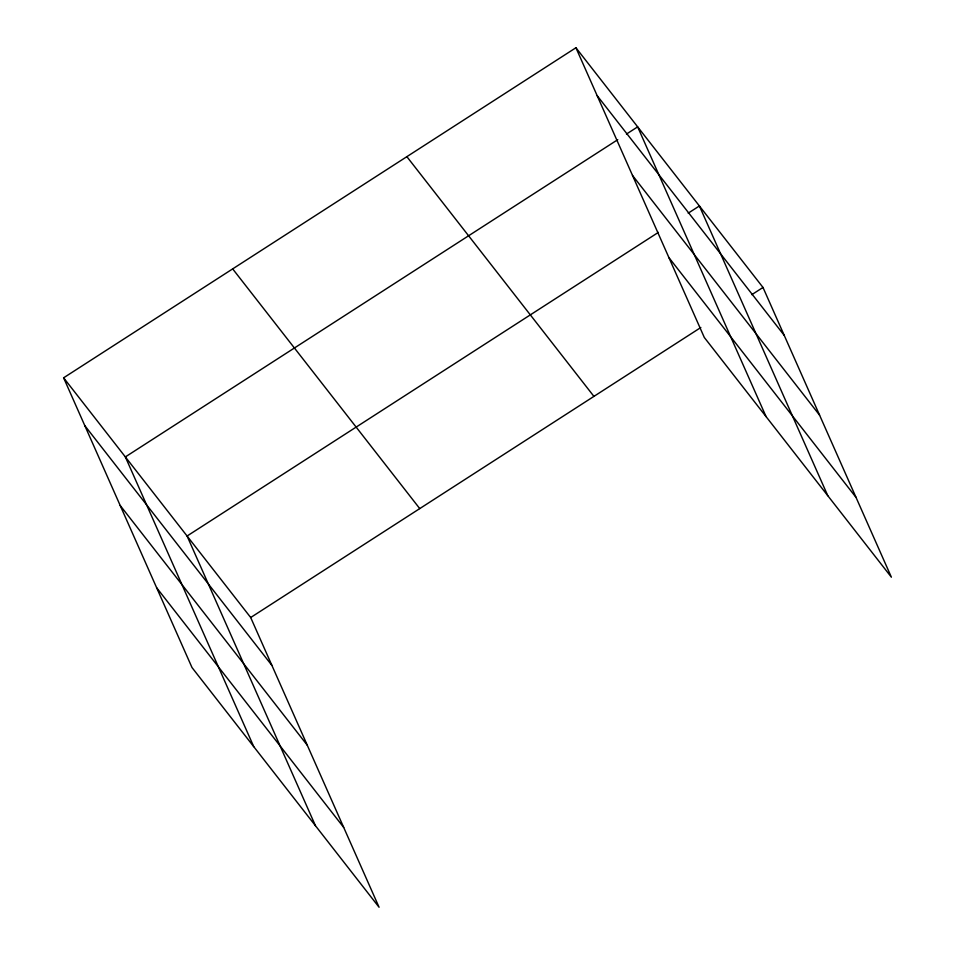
<?xml version="1.0" encoding="UTF-8"?>
<svg xmlns="http://www.w3.org/2000/svg" width="955" height="955" viewBox="0 0 955 955"><rect width="100%" height="100%" fill="white"/><g stroke="black" fill="none" stroke-linecap="round" stroke-linejoin="round"><path stroke-width="1.43" d="M63.615 377.81L250.688 617.515L379.075 907.25L192.003 667.545L63.615 377.81L575.925 47.75L762.997 287.455L891.385 577.19L704.312 337.485L575.925 47.75M617.766 139.669L125.356 456.92L253.744 746.643M626.468 134.058L637.654 126.86L766.053 416.583M658.365 232.387L187.085 536.018L315.472 825.753M688.197 213.168L699.394 205.958L827.782 495.693M250.688 617.515L700.839 327.505M751.8 294.665L762.997 287.455M597.15 95.631L784.21 335.348M632.508 175.445L819.581 415.15M668.954 257.671L856.014 497.376M406.866 156.668L593.926 396.385M232.674 268.892L419.746 508.597M84.84 425.691L271.9 665.408M120.199 505.505L307.271 745.21M156.644 587.731L343.705 827.436"/></g></svg>
